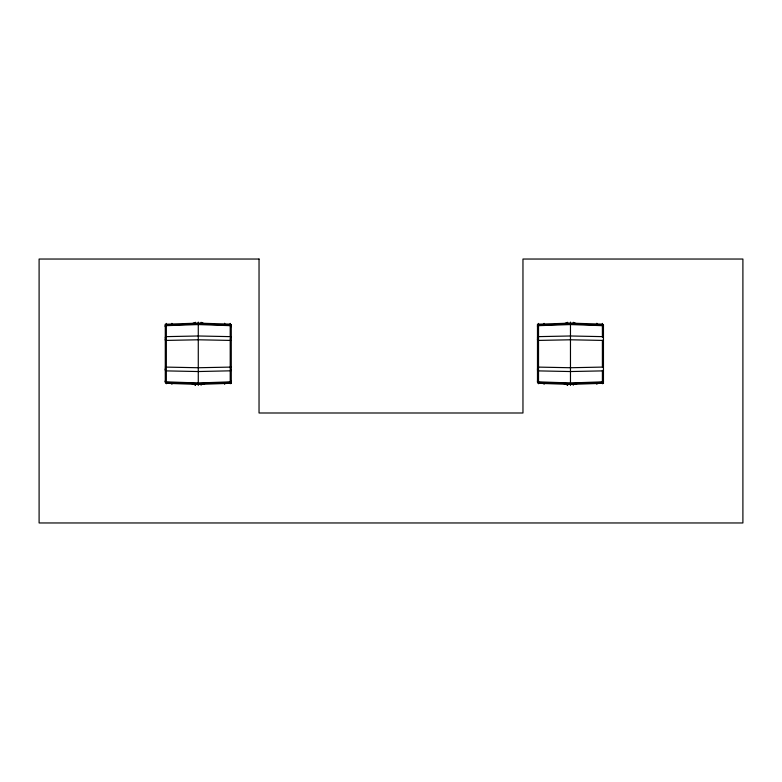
<?xml version="1.0" encoding="UTF-8"?>
<svg xmlns="http://www.w3.org/2000/svg" width="782" height="782" viewBox="0 0 782 782"><rect width="100%" height="100%" fill="white"/><g stroke="black" fill="none" stroke-linecap="round" stroke-linejoin="round"><path stroke-width="1.17" d="M165.285 369.632L165.285 368.733M165.285 339.896L165.285 338.792M230.211 382.31L230.221 383.757M230.221 369.651L230.211 337.756M537.478 369.632L537.478 368.733M537.478 339.896L537.478 338.792M166.351 325.126L166.341 383.757M538.534 325.126L538.524 383.757M230.221 323.406L230.211 324.139L198.276 323.122L166.351 324.198A1.105 1.105 0 0 0 165.285 325.292M230.211 325.537L230.211 336.631A1.105 0.958 0 0 1 231.267 337.58M602.414 323.406L602.404 324.139L570.469 323.122L538.544 324.198A1.105 1.105 0 0 0 537.478 325.292M602.394 340.287L602.394 367.09L570.469 367.736L537.557 367.09M602.404 370.394L602.394 381.86L570.469 382.965L538.544 381.86A1.105 0.958 0 0 1 537.478 380.902M165.285 380.902A1.105 0.958 0 0 0 166.351 381.86L198.276 382.965L230.211 381.86L230.211 370.824L198.276 371.538L166.351 370.893A1.105 0.958 0 0 1 165.285 369.945M195.07 322.487L191.062 324.207M567.263 322.487L563.245 324.207M202.812 384.392L205.5 383.317M574.995 384.392L577.693 383.317M165.285 326.182A1.105 1.105 0 0 1 166.351 325.077L198.276 323.973L230.211 325.077A1.105 1.105 0 0 1 231.267 326.182M537.478 326.182A1.105 1.105 0 0 1 538.544 325.077L570.469 323.973L602.394 325.077A1.105 1.105 0 0 1 603.46 326.182M165.373 340.434L198.276 339.789L231.189 340.434M537.557 340.434L570.469 339.789L603.381 340.434M165.373 367.09L198.276 367.736L231.189 367.09M602.394 367.09L603.381 367.09M230.211 336.631L198.276 335.986L166.351 336.631A1.105 0.958 0 0 0 165.285 337.58M577.693 324.207L577.106 323.992M563.245 383.317L563.832 383.532M205.5 324.207L204.913 323.992M191.062 383.317L191.649 383.532A27.917 27.663 -87.2 0 1 195.285 385.125M602.414 383.757L602.394 381.919M602.394 325.126L602.404 337.228M538.524 323.406L538.544 325.077M166.341 323.406L166.351 325.077M603.46 324.853L603.46 382.232A1.105 1.105 0 0 1 602.394 383.327L570.469 384.402L538.544 383.327A1.105 1.105 0 0 1 537.478 382.232L537.478 324.159M603.46 382.672L603.46 383.532M602.394 325.077L602.394 324.198A1.105 1.105 0 0 1 603.46 325.292M596.862 323.24L596.862 324.989M596.862 382.662L596.862 384.294M570.469 322.086L570.469 385.438M544.077 323.357L544.077 324.98M544.077 382.769L544.077 384.285M231.267 324.853L231.267 382.232A1.105 1.105 0 0 1 230.211 383.327L198.276 384.402L166.351 383.327A1.105 1.105 0 0 1 165.285 382.232L165.285 324.159M231.267 382.672L231.267 383.532M230.211 325.077L230.211 324.198A1.105 1.105 0 0 1 231.267 325.292M224.669 323.24L224.669 324.989M224.669 382.662L224.669 384.294M198.276 322.086L198.276 385.438M171.884 323.357L171.884 324.98M171.884 382.769L171.884 384.285M537.478 369.945A1.105 0.958 0 0 0 538.544 370.893L570.469 371.538L602.394 370.893A1.105 0.958 0 0 0 603.46 369.945M537.478 337.58A1.105 0.958 0 0 1 538.544 336.631L570.469 335.986L602.394 336.631A1.105 0.958 0 0 1 603.46 337.58M603.46 326.622A1.105 0.958 0 0 0 602.394 325.664L570.469 324.559L538.544 325.664A1.105 0.958 0 0 0 537.478 326.622M603.46 380.902A1.105 0.958 0 0 1 602.394 381.86M603.46 381.342A1.105 1.105 0 0 1 602.394 382.447L570.469 383.551L538.544 382.447A1.105 1.105 0 0 1 537.478 381.342M567.654 322.272A11.036 0.958 -90 0 1 567.595 323.748M567.595 383.767A11.036 0.958 90 0 1 567.654 385.252M573.333 323.748A11.036 0.958 90 0 1 573.284 322.272M573.284 385.252A11.036 0.958 -90 0 1 573.333 383.767M563.832 383.542A27.917 27.663 -87.2 0 1 567.468 385.125M577.106 323.973A27.917 27.663 -87.2 0 1 573.871 322.604M231.267 326.622A1.105 0.958 0 0 0 230.211 325.664L198.276 324.559L166.351 325.664A1.105 0.958 0 0 0 165.285 326.622M231.267 369.945A1.105 0.958 0 0 1 230.211 370.893M231.267 380.902A1.105 0.958 0 0 1 230.211 381.86M231.267 381.342A1.105 1.105 0 0 1 230.211 382.447L198.276 383.551L166.351 382.447A1.105 1.105 0 0 1 165.285 381.342M195.461 322.272A11.036 0.958 -90 0 1 195.412 323.748M195.412 383.767A11.036 0.958 90 0 1 195.461 385.252M201.15 323.748A11.036 0.958 90 0 1 201.101 322.272M201.101 385.252A11.036 0.958 -90 0 1 201.15 383.767M204.923 323.973A27.917 27.663 -87.2 0 1 201.688 322.604M259.038 259.038L39.1 259.038L39.1 522.962L742.9 522.962L742.9 259.038L522.962 259.038L522.962 412.994L259.038 412.994L259.038 259.038"/></g></svg>
